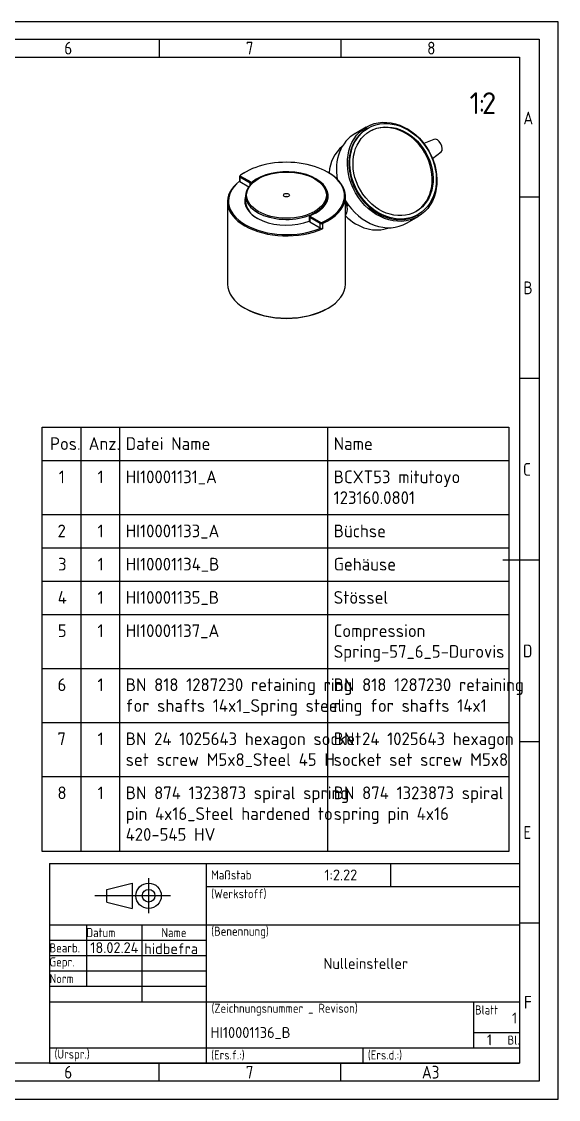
# Model space of a CAD drawing. Header units: millimetres. Extents: x 0 to 420, y 0 to 297.
# Drawn here: x 272 to 420, y 0 to 296.8 of the extents above; entities that cross this region are included whole.
import ezdxf
from ezdxf.entities.mleader import LeaderData, LeaderLine
from ezdxf.enums import TextEntityAlignment as Align
from ezdxf.lldxf.tags import DXFTag
from ezdxf.math import Vec2, Vec3

# ---------------------------------------------------------------- set-up
doc = ezdxf.new("R2010")
doc.units = ezdxf.units.MM
for name, color, linetype in [('Default', 7, 'Continuous'), ('DIN-Vorlage', 7, 'Continuous'), ('HI10001131_A', 7, 'Continuous'), ('HI10001133_A', 7, 'Continuous'), ('HI10001134_B', 7, 'Continuous'), ('HI10001135_B', 7, 'Continuous'), ('Layer1', 7, 'Continuous')]:
    doc.layers.add(name, color=color, linetype=linetype)
doc.styles.add('SEACAD_Solid_Edge_ISO', font='seiso.ttf')
tags = doc.linetypes.add('CENTER2', pattern=[28.575, 19.05, -3.175, 3.175, -3.175]).pattern_tags.tags
tags[10:11] = [DXFTag(74, 4), DXFTag(75, 0), DXFTag(340, '0'), DXFTag(46, 0.0), DXFTag(50, 0.0), DXFTag(44, 0.0), DXFTag(45, 0.0)]
tags[8:9] = [DXFTag(74, 4), DXFTag(75, 0), DXFTag(340, '0'), DXFTag(46, 0.0), DXFTag(50, 0.0), DXFTag(44, 0.0), DXFTag(45, 0.0)]
tags[6:7] = [DXFTag(74, 4), DXFTag(75, 0), DXFTag(340, '0'), DXFTag(46, 0.0), DXFTag(50, 0.0), DXFTag(44, 0.0), DXFTag(45, 0.0)]
tags[4:5] = [DXFTag(74, 4), DXFTag(75, 0), DXFTag(340, '0'), DXFTag(46, 0.0), DXFTag(50, 0.0), DXFTag(44, 0.0), DXFTag(45, 0.0)]

# ---------------------------------------------------------------- blocks, each defined once
blk = doc.blocks.new('SE')
at = {"layer": 'Layer1', "color": 7, "linetype": 'Continuous'}
for p, q in [((288.37, 185.1), (288.37, 175.94)), ((299.02, 185.1), (299.02, 175.94)), ((356.33, 185.1), (356.33, 175.94)), ((277.67, 175.94), (406.33, 175.94)), ((288.37, 175.94), (288.37, 161.05)), ((299.02, 175.94), (299.02, 161.05)), ((356.33, 175.94), (356.33, 161.05)), ((277.67, 161.05), (406.33, 161.05)), ((288.37, 161.05), (288.37, 151.9)), ((299.02, 161.05), (299.02, 151.9)), ((356.33, 161.05), (356.33, 151.9)), ((277.67, 151.9), (406.33, 151.9)), ((288.37, 151.9), (288.37, 142.74)), ((299.02, 151.9), (299.02, 142.74)), ((356.33, 151.9), (356.33, 142.74)), ((277.67, 142.74), (406.33, 142.74)), ((288.37, 142.74), (288.37, 133.58)), ((299.02, 142.74), (299.02, 133.58)), ((356.33, 142.74), (356.33, 133.58)), ((277.67, 133.58), (406.33, 133.58)), ((288.37, 133.58), (288.37, 118.7)), ((299.02, 133.58), (299.02, 118.7)), ((356.33, 133.58), (356.33, 118.7)), ((277.67, 118.7), (406.33, 118.7)), ((288.37, 118.7), (288.37, 103.81)), ((299.02, 118.7), (299.02, 103.81)), ((356.33, 118.7), (356.33, 103.81)), ((277.67, 103.81), (406.33, 103.81)), ((288.37, 103.81), (288.37, 88.93)), ((299.02, 103.81), (299.02, 88.93)), ((356.33, 103.81), (356.33, 88.93)), ((277.67, 88.93), (406.33, 88.93)), ((288.37, 88.93), (288.37, 68.32)), ((299.02, 88.93), (299.02, 68.32)), ((356.33, 88.93), (356.33, 68.32))]:
    blk.add_line(p, q, dxfattribs=at)
blk.add_lwpolyline([(277.67, 68.32), (277.67, 185.1), (406.33, 185.1), (406.33, 68.32), (277.67, 68.32)], dxfattribs=at)
at = {"layer": 'Layer1', "color": 7, "linetype": 'Continuous', "style": 'SEACAD_Solid_Edge_ISO'}
for s, p in [('Pos.', (279.88, 182.35)), ('Anz.', (290.51, 182.35)), ('Datei Name', (300.73, 182.35)), ('Name', (358.04, 182.35)), ('1', (282.3, 173.19)), ('1', (292.98, 173.19)), ('HI10001131_A', (300.73, 173.19)), ('BCXT53 mitutoyo', (358.04, 173.19)), ('123160.0801', (358.04, 167.46)), ('2', (281.95, 158.3)), ('1', (292.98, 158.3)), ('HI10001133_A', (300.73, 158.3)), ('Büchse', (358.04, 158.3)), ('3', (282.1, 149.15)), ('1', (292.98, 149.15)), ('HI10001134_B', (300.73, 149.15)), ('Gehäuse', (358.04, 149.15)), ('4', (281.99, 139.99)), ('1', (292.98, 139.99)), ('HI10001135_B', (300.73, 139.99)), ('Stössel', (358.04, 139.99)), ('5', (282.02, 130.83)), ('1', (292.98, 130.83)), ('HI10001137_A', (300.73, 130.83)), ('Compression', (358.04, 130.83)), ('Spring-57_6_5-Durovis', (358.04, 125.11)), ('6', (281.95, 115.95)), ('1', (292.98, 115.95)), ('BN 818 1287230 retaining ring', (300.73, 115.95)), ('BN 818 1287230 retaining', (358.04, 115.95)), ('for shafts 14x1_Spring steel', (300.73, 110.22)), ('ring for shafts 14x1', (358.04, 110.22)), ('7', (281.91, 101.06)), ('1', (292.98, 101.06)), ('BN 24 1025643 hexagon socket', (300.73, 101.06)), ('BN 24 1025643 hexagon', (358.04, 101.06)), ('set screw M5x8_Steel 45 H', (300.73, 95.34)), ('socket set screw M5x8', (358.04, 95.34)), ('8', (281.91, 86.18)), ('1', (292.98, 86.18)), ('BN 874 1323873 spiral spring', (300.73, 86.18)), ('BN 874 1323873 spiral', (358.04, 86.18)), ('pin 4x16_Steel hardened to', (300.73, 80.45)), ('spring pin 4x16', (358.04, 80.45)), ('420-545 HV', (300.73, 74.72))]:
    blk.add_text(s, height=3.5, dxfattribs=at).set_placement(p, align=Align.TOP_LEFT)
blk = doc.blocks.new('SE1')
at = {"layer": 'HI10001131_A', "color": 7, "linetype": 'Continuous'}
for p, q in [((367.04, 267.78), (364.02, 266.04)), ((367.54, 267.49), (367.29, 267.35)), ((385.67, 264.38), (382.88, 263.28)), ((385.31, 259.07), (387.66, 260.93)), ((361.76, 245.97), (361.81, 246)), ((381.04, 243.53), (381.29, 243.68)), ((378.27, 241.35), (381.29, 243.1))]:
    blk.add_line(p, q, dxfattribs=at)
for centre, major_axis in [((374.17, 255.44), (-7.13, 12.34)), ((374.42, 255.59), (-6.88, 11.91)), ((374.42, 255.59), (6.38, -11.04))]:
    blk.add_ellipse(centre, major_axis=major_axis, ratio=0.816497, dxfattribs=at)
for centre, major_axis, ratio, start_param, end_param in [((374.17, 255.44), (-6.88, 11.91), 0.816497, 0, 3.141593), ((374.17, 255.44), (6.38, -11.04), 0.816497, 0.013865, 3.127727), ((371.14, 253.69), (7.13, -12.34), 0.816497, 3.141593, 4.294657), ((386.58, 262.61), (-1, 1.73), 0.57735, 3.226955, 6.197823), ((367.99, 251.88), (6.5, -11.26), 0.816497, 3.264654, 4.008877), ((371.14, 253.69), (7.13, -12.34), 0.816497, 4.742822, 6.283185), ((367.99, 251.88), (6.5, -11.26), 0.816497, 5.029766, 6.160124)]:
    blk.add_ellipse(centre, major_axis=major_axis, ratio=ratio, start_param=start_param, end_param=end_param, dxfattribs=at)
blk.add_open_spline([(362.08, 246.31), (362.02, 246.18), (361.93, 246.07), (361.81, 246), (361.81, 246), (361.81, 246)], degree=3, knots=[0.69188141, 0.69188141, 0.69188141, 0.69188141, 0.75, 0.75, 0.75012495, 0.75012495, 0.75012495, 0.75012495], dxfattribs=at)
at = {"layer": 'HI10001133_A', "color": 7, "linetype": 'Continuous'}
blk.add_line((361.83, 245.05), (361.83, 245.26), dxfattribs=at)
for centre, major_axis, start_param, end_param in [((359.18, 246.79), (1.87, -3.25), 0.785398, 1.43731), ((359, 246.69), (-2, 3.46), 3.296507, 4.557474)]:
    blk.add_ellipse(centre, major_axis=major_axis, ratio=0.57735, start_param=start_param, end_param=end_param, dxfattribs=at)
at = {"layer": 'HI10001134_B', "color": 7, "linetype": 'Continuous'}
for p, q in [((333.72, 255.36), (333.54, 255.26)), ((356.53, 255.26), (356.35, 255.36)), ((332.07, 254.19), (332.07, 252.84)), ((332.18, 254.36), (332.38, 254.48)), ((332.22, 253.98), (332.4, 254.29)), ((332.22, 253.98), (332.22, 252.76)), ((335.08, 252.33), (332.22, 253.98)), ((332.22, 252.76), (334.66, 251.35)), ((332.4, 254.29), (335.26, 252.64)), ((335.08, 252.33), (335.26, 252.64)), ((335.08, 251.85), (335.08, 252.33)), ((335.64, 252.66), (335.75, 252.5)), ((328.79, 247.2), (328.79, 224.54)), ((361.29, 224.54), (361.29, 248.62)), ((351.31, 243.08), (351.31, 241.84)), ((351.63, 243.39), (351.45, 243.29)), ((351.63, 243.18), (351.45, 242.88)), ((351.45, 242.88), (351.45, 241.65)), ((354.31, 241.23), (351.45, 242.88)), ((351.45, 241.65), (354.31, 240)), ((351.63, 243.18), (354.49, 241.53)), ((354.49, 241.53), (354.31, 241.23)), ((354.31, 240), (354.31, 241.23)), ((354.97, 241.2), (354.82, 241.52)), ((354.97, 241.2), (354.97, 239.77)), ((333.54, 217.9), (333.72, 217.8)), ((356.35, 217.8), (356.53, 217.9))]:
    blk.add_line(p, q, dxfattribs=at)
for centre, major_axis, start_param, end_param in [((345.04, 248.83), (-16, 0), 2.228867, 5.625115), ((345.04, 248.83), (-11.5, 0), 2.185149, 5.668833), ((345.04, 247.2), (16.25, 0), 2.494101, 5.370459), ((345.04, 247.4), (16, 0), 2.5108, 5.343181), ((332.57, 254.19), (0.5, 0), 2.483522, 3.926991), ((332.57, 252.96), (-0.5, 0), 0.40282, 0.785398), ((345.04, 248.62), (-16.25, 0), -0.785398, -0.65807), ((332.57, 254.39), (0.25, 0), 2.483522, 3.926991), ((335.43, 252.54), (0.5, 0), 3.926991, 4.783529), ((335.43, 252.74), (-0.25, 0), 0.785398, 2.52724), ((345.04, 248.62), (-16.25, 0), 2.228867, 3.926991), ((345.04, 247.4), (11.5, 0), 2.932699, 5.289489), ((345.04, 247.2), (11.25, 0), 3.141593, 3.915941), ((345.04, 248.62), (-11.25, 0), 2.367245, 3.141593), ((351.81, 243.29), (0.25, 0), 2.185149, 3.926991), ((351.81, 243.08), (0.5, 0), 2.356194, 3.926991), ((351.81, 241.86), (-0.5, 0), 0.072228, 0.785398), ((354.67, 241.43), (0.5, 0), 3.926991, 5.370459), ((354.67, 241.63), (-0.25, 0), 0.785398, 2.228867), ((354.67, 240.21), (-0.5, 0), 0.785398, 1.167976), ((345.04, 224.54), (16.25, 0), 3.141593, 6.283185), ((345.04, 224.33), (-16, 0), 0.785398, 2.356194)]:
    blk.add_ellipse(centre, major_axis=major_axis, ratio=0.57735, start_param=start_param, end_param=end_param, dxfattribs=at)
blk.add_open_spline([(332.07, 252.84), (332.07, 252.83), (332.09, 252.84), (332.11, 252.85)], degree=3, dxfattribs=at)
blk.add_open_spline([(354.47, 239.94), (354.51, 239.9), (354.54, 239.87), (354.62, 239.82), (354.67, 239.79), (354.75, 239.76), (354.8, 239.75), (354.89, 239.75), (354.93, 239.76), (354.97, 239.77)], degree=3, knots=[0, 0, 0, 0, 0.25, 0.25, 0.5, 0.5, 0.75, 0.75, 1, 1, 1, 1], dxfattribs=at)
at = {"layer": 'HI10001135_B', "color": 7, "linetype": 'Continuous'}
for p, q in [((337.26, 253.52), (337.08, 253.42)), ((352.99, 253.42), (352.81, 253.52)), ((333.79, 248.83), (333.79, 247.2)), ((356.29, 248.62), (356.29, 248.83))]:
    blk.add_line(p, q, dxfattribs=at)
for major_axis in [(11, 0), (-0.838, 0)]:
    blk.add_ellipse((345.04, 249.03), major_axis=major_axis, ratio=0.57735, dxfattribs=at)
for centre, major_axis, start_param, end_param in [((345.04, 248.83), (-11.25, 0), 5.497787, 6.283185), ((345.04, 248.83), (-11.25, 0), 0, 3.926991), ((345.04, 247.2), (-11.25, 0), 0, 0.774348), ((345.04, 248.41), (-0.4, 0), 3.928334, 5.496444)]:
    blk.add_ellipse(centre, major_axis=major_axis, ratio=0.57735, start_param=start_param, end_param=end_param, dxfattribs=at)
blk = doc.blocks.new('A3_quer')
at = {"layer": 'DIN-Vorlage', "color": 7, "linetype": 'Continuous'}
for p, q in [((0, 296.82), (419.82, 296.82)), ((419.82, 296.82), (419.82, 0)), ((15, 292), (414.64, 292)), ((310, 292), (310, 287)), ((360, 292), (360, 287)), ((414.64, 292), (414.64, 5)), ((20, 287), (409.28, 287)), ((409.28, 287), (409.28, 10)), ((414.64, 248.5), (409.28, 248.5)), ((414.64, 198.5), (409.28, 198.5)), ((414.64, 148.5), (404.64, 148.5)), ((414.64, 148.5), (409.28, 148.5)), ((420, 148.5), (419.82, 148.5)), ((414.64, 98.5), (409.28, 98.5)), ((414.64, 48.5), (409.28, 48.5)), ((409.28, 10), (20, 10)), ((310, 5), (310, 10)), ((360, 5), (360, 10)), ((414.64, 5), (15, 5)), ((419.82, 0), (0, 0))]:
    blk.add_line(p, q, dxfattribs=at)
at = {"layer": 'DIN-Vorlage', "char_height": 3.5, "attachment_point": 4, "style": 'SEACAD_Solid_Edge_ISO'}
for s, insert, width in [('{\\fSolid Edge ISO|b0||i0||c0|p34;\\C7;\\H3.5;\\W0.9;6}', (283.82, 289.5), 2.0593), ('{\\fSolid Edge ISO|b0||i0||c0|p34;\\C7;\\H3.5;\\W0.9;7}', (333.82, 289.5), 2.2384), ('{\\fSolid Edge ISO|b0||i0||c0|p34;\\C7;\\H3.5;\\W0.9;8}', (383.82, 289.5), 2.2384), ('{\\fSolid Edge ISO|b0||i0||c0|p34;\\C7;\\H3.5;\\W0.9;A}', (410.33, 270.25), 1.9698), ('{\\fSolid Edge ISO|b0||i0||c0|p34;\\C7;\\H3.5;\\W0.9;B}', (410.33, 223.5), 1.9698), ('{\\fSolid Edge ISO|b0||i0||c0|p34;\\C7;\\H3.5;\\W0.9;C}', (410.22, 173.5), 1.8802), ('{\\fSolid Edge ISO|b0||i0||c0|p34;\\C7;\\H3.5;\\W0.9;D}', (410.22, 123.5), 2.0593), ('{\\fSolid Edge ISO|b0||i0||c0|p34;\\C7;\\H3.5;\\W0.9;E}', (410.33, 73.5), 1.8802), ('{\\fSolid Edge ISO|b0||i0||c0|p34;\\C7;\\H3.5;\\W0.9;F}', (410.49, 26.75), 1.8802), ('{\\fSolid Edge ISO|b0||i0||c0|p34;\\C7;\\H3.5;\\W0.9;6}', (283.82, 7.5), 2.0593), ('{\\fSolid Edge ISO|b0||i0||c0|p34;\\C7;\\H3.5;\\W0.9;7}', (333.82, 7.5), 2.2384), ('{\\fSolid Edge ISO|b0||i0||c0|p34;\\C7;\\H3.5;\\W0.9;A3}', (382.37, 7.5), 3.7605)]:
    blk.add_mtext(s, dxfattribs=dict(at, insert=insert, width=width))
blk = doc.blocks.new('_Dot')
at = {"color": 0, "linetype": 'ByBlock', "lineweight": -2}
blk.add_line((-0.5, 0), (-1, 0), dxfattribs=at)
at = {"color": 0, "linetype": 'ByBlock', "const_width": 0.5}
blk.add_lwpolyline([(-0.25, 0, 1), (0.25, 0, 1)], format="xyb", close=True, dxfattribs=at)
blk = doc.blocks.new('Projektionsmethode_1')
at = {"layer": 'DIN-Vorlage', "color": 7, "linetype": 'Continuous'}
for p, q in [((-11.55, 1.75), (-4.55, 3.5)), ((-4.55, 3.5), (-4.55, -3.5)), ((-11.55, -1.75), (-11.55, 1.75)), ((-11.55, -1.75), (-4.55, -3.5))]:
    blk.add_line(p, q, dxfattribs=at)
at = {"layer": 'DIN-Vorlage', "color": 7, "linetype": 'CENTER2'}
for p, q in [((0, 4.83), (0, -4.83)), ((6, 0), (-14.78, 0))]:
    blk.add_line(p, q, dxfattribs=at)
at = {"layer": 'DIN-Vorlage', "color": 7, "linetype": 'Continuous'}
for radius in [3.5, 1.75]:
    blk.add_circle((0, 0), radius, dxfattribs=at)
blk = doc.blocks.new('Grundschriftfeld')
at = {"layer": 'Default', "color": 7, "linetype": 'Continuous'}
for p, q in [((-129.54, 54.99), (-129.54, 0)), ((-129.54, 54.99), (0, 54.99)), ((-86.36, 54.99), (-86.36, 0)), ((-35.56, 54.99), (-35.56, 48.65)), ((0, 54.99), (0, 0)), ((-86.36, 48.65), (0, 48.65)), ((-129.54, 38.07), (0, 38.07)), ((-119.38, 38.07), (-119.38, 21.15)), ((-104.14, 38.07), (-104.14, 16.92)), ((-129.54, 33.84), (-86.36, 33.84)), ((-129.54, 29.61), (-86.36, 29.61)), ((-129.54, 25.38), (-86.36, 25.38)), ((-129.54, 21.15), (-86.36, 21.15)), ((-129.54, 16.92), (0, 16.92)), ((-12.7, 16.92), (-12.7, 4.23)), ((-12.7, 8.46), (0, 8.46)), ((-129.54, 4.23), (0, 4.23)), ((-43.18, 4.23), (-43.18, 0)), ((-129.54, 0), (0, 0))]:
    blk.add_line(p, q, dxfattribs=at)
at = {"layer": 'Default', "color": 7}
blk.add_blockref('Projektionsmethode_1', (-102.23, 46.08), dxfattribs=at)
at = {"layer": 'Default', "char_height": 2.5, "style": 'SEACAD_Solid_Edge_ISO'}
for s, insert, width, attachment_point in [('{\\fSolid Edge ISO|b0||i0||c0|p34;\\C7;\\H2.5;\\W0.9; Maßstab}', (-86.36, 51.82), 17.78, 4), ('{\\fSolid Edge ISO|b0||i0||c0|p34;\\C7;\\H2.5;\\W0.9; (Werkstoff)}', (-86.36, 46.53), 20.5281, 4), ('{\\fSolid Edge ISO|b0||i0||c0|p34;\\C7;\\H2.5;\\W0.9;Datum}', (-119.38, 35.95), 15.24, 4), ('{\\fSolid Edge ISO|b0||i0||c0|p34;\\C7;\\H2.5;\\W0.9;Name}', (-95.25, 35.95), 17.78, 5), ('{\\fSolid Edge ISO|b0||i0||c0|p34;\\C7;\\H2.5;\\W0.9; (Benennung)}', (-86.36, 35.95), 20.5281, 4), ('{\\fSolid Edge ISO|b0||i0||c0|p34;\\C7;\\H2.5;\\W0.9;Bearb.}', (-129.54, 31.73), 10.16, 4), ('{\\fSolid Edge ISO|b0||i0||c0|p34;\\C7;\\H2.5;\\W0.9;Gepr.}', (-129.54, 27.5), 10.16, 4), ('{\\fSolid Edge ISO|b0||i0||c0|p34;\\C7;\\H2.5;\\W0.9;Norm}', (-129.54, 23.27), 10.16, 4), ('{\\fSolid Edge ISO|b0||i0||c0|p34;\\C7;\\H2.5;\\W0.9; (Zeichnungsnummer _ Revison)}', (-86.28, 14.73), 42.5357, 4), ('{\\fSolid Edge ISO|b0||i0||c0|p34;\\C7;\\H2.5;\\W0.9;Blatt}', (-12.28, 14.64), 12.7, 4), ('{\\fSolid Edge ISO|b0||i0||c0|p34;\\C7;\\H2.5;\\W0.9;Bl.}', (0, 6.34), 12.7, 6), ('{\\fSolid Edge ISO|b0||i0||c0|p34;\\C7;\\H2.5;\\W0.9; (Urspr.)}', (-129.54, 2.12), 20.5281, 4), ('{\\fSolid Edge ISO|b0||i0||c0|p34;\\C7;\\H2.5;\\W0.9; (Ers.f.:)}', (-86.36, 2.12), 20.5281, 4), ('{\\fSolid Edge ISO|b0||i0||c0|p34;\\C7;\\H2.5;\\W0.9; (Ers.d.:)}', (-43.18, 2.12), 20.5281, 4)]:
    blk.add_mtext(s, dxfattribs=dict(at, insert=insert, width=width, attachment_point=attachment_point))
at = {"layer": 'Default', "color": 7, "linetype": 'Continuous'}
ml = blk.add_multileader_mtext('Standard', dxfattribs=at)
ml.set_content('{\\pxsm0.9;\\fSolid Edge ISO|b0||i0||c0|p34;\\W1.;1:2.22\\P}', color=256)
ml.set_leader_properties()
ml.set_arrow_properties(name='DOT')
ml.build(insert=Vec2(0, 0))
ml.multileader.update_dxf_attribs({"leader_type": 0, "dogleg_length": 0, "arrow_head_size": 3})
ctx = ml.context
ctx.base_point, ctx.char_height, ctx.arrow_head_size = Vec3(-55.8, 51.82), 3, 3
ctx.mtext.insert = Vec3(-53.8, 53.32)
ml = blk.add_multileader_mtext('Standard', dxfattribs=at)
ml.set_content('{\\pxsm0.9;\\fSolid Edge ISO|b0||i0||c0|p34;\\W1.;18.02.24\\P}', color=256)
ml.set_leader_properties()
ml.set_arrow_properties(name='DOT')
ml.build(insert=Vec2(0, 0))
ml.multileader.update_dxf_attribs({"leader_type": 0, "dogleg_length": 4.5, "arrow_head_size": 3})
ctx = ml.context
ctx.base_point, ctx.char_height, ctx.arrow_head_size = Vec3(-120.32, 31.79), 3, 3
ctx.mtext.insert = Vec3(-118.32, 33.29)
ml = blk.add_multileader_mtext('Standard', dxfattribs=at)
ml.set_content('{\\pxsm0.9;\\fSolid Edge ISO|b0||i0||c0|p34;\\W1.;hidbefra\\P}', color=256)
ml.set_leader_properties()
ml.set_arrow_properties(name='DOT')
ml.build(insert=Vec2(0, 0))
ml.multileader.update_dxf_attribs({"leader_type": 0, "dogleg_length": 4.5, "arrow_head_size": 3})
ctx = ml.context
ctx.base_point, ctx.char_height, ctx.arrow_head_size = Vec3(-105.47, 31.51), 3, 3
ctx.mtext.insert = Vec3(-103.47, 33.01)
ml = blk.add_multileader_mtext('Standard', dxfattribs=at)
ml.set_content('{\\pxsm0.9;\\fSolid Edge ISO|b0||i0||c0|p34;\\W1.;Nulleinsteller\\P}', color=256)
ml.set_leader_properties()
ml.set_arrow_properties(name='DOT')
ml.build(insert=Vec2(0, 0))
ml.multileader.update_dxf_attribs({"leader_type": 0, "dogleg_length": 4.5, "arrow_head_size": 3})
ctx = ml.context
ctx.base_point, ctx.char_height, ctx.arrow_head_size = Vec3(-53.89, 27.43), 3, 3
ctx.text_align_type = 1
ctx.mtext.insert, ctx.mtext.width, ctx.mtext.alignment = Vec3(-42.38, 28.94), 84.0835, 2
ml = blk.add_multileader_mtext('Standard', dxfattribs=at)
ml.set_content('{\\pxsm0.9;\\fSolid Edge ISO|b0||i0||c0|p34;\\W1.;1\\P}', color=256)
ml.set_leader_properties()
ml.set_arrow_properties(name='DOT')
ml.build(insert=Vec2(0, 0))
ml.multileader.update_dxf_attribs({"leader_type": 0, "dogleg_length": 4.5, "arrow_head_size": 3})
ctx = ml.context
ctx.base_point, ctx.char_height, ctx.arrow_head_size = Vec3(-3.51, 10.11), 3, 3
ctx.text_align_type = 2
ctx.mtext.insert, ctx.mtext.alignment = Vec3(-0.65, 13.91), 3
ml = blk.add_multileader_mtext('Standard', dxfattribs=at)
ml.set_content('{\\pxsm0.9;\\fSolid Edge ISO|b0||i0||c0|p34;\\W1.;HI10001136_B\\P}', color=256)
ml.set_leader_properties()
ml.set_arrow_properties(name='DOT')
ml.build(insert=Vec2(0, 0))
ml.multileader.update_dxf_attribs({"leader_type": 0, "dogleg_length": 4.5, "arrow_head_size": 3})
ctx = ml.context
ctx.base_point, ctx.char_height, ctx.arrow_head_size = Vec3(-87.17, 8.43), 3, 3
ctx.mtext.insert = Vec3(-85.17, 9.93)
ml = blk.add_multileader_mtext('Standard', dxfattribs=at)
ml.set_content('{\\pxsm0.9;\\fSolid Edge ISO|b0||i0||c0|p34;\\W1.;1\\P}', color=256)
ml.set_leader_properties()
ml.set_arrow_properties(name='DOT')
ml.build(insert=Vec2(0, 0))
ml.multileader.update_dxf_attribs({"leader_type": 0, "dogleg_length": 4.5, "arrow_head_size": 3})
ctx = ml.context
ctx.base_point, ctx.char_height, ctx.arrow_head_size = Vec3(-11.01, 6.42), 3, 3
ctx.mtext.insert = Vec3(-9.01, 7.92)

msp = doc.modelspace()

# ---------------------------------------------------------------- block references
at = {"layer": 'Default', "color": 7}
for name, p in [('A3_quer', (0, 0)), ('Grundschriftfeld', (409.28, 10))]:
    msp.add_blockref(name, p, dxfattribs=at)
at = {"layer": 'Default'}
msp.add_blockref('SE1', (0, 0), dxfattribs=at)
at = {"layer": 'Layer1'}
msp.add_blockref('SE', (0, 0), dxfattribs=at)

# ---------------------------------------------------------------- texts
at = {"layer": 'Default', "color": 7, "linetype": 'Continuous', "style": 'SEACAD_Solid_Edge_ISO'}
for s, p in [('1', (395.512, 277.344)), ('2', (398.921, 277.344)), (':', (397.966, 277.344))]:
    msp.add_text(s, height=6, dxfattribs=at).set_placement(p, align=Align.TOP_LEFT)

doc.saveas('drawing.dxf')
